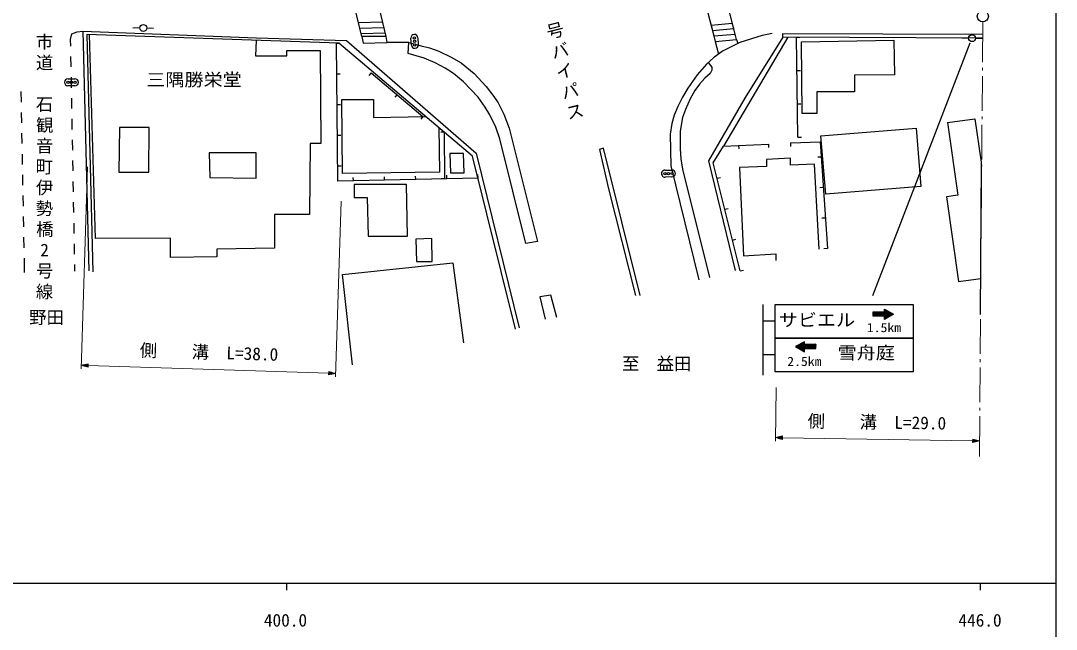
# Model space of a CAD drawing. Units: millimetres, scale not verified. Extents: x 40000 to 680000, y 20000 to 380000.
# Drawn here: x 429662 to 579000, y 198357 to 286056 of the extents above; entities that cross this region are included whole.
import ezdxf
from ezdxf.enums import TextEntityAlignment as Align

# ---------------------------------------------------------------- set-up
doc = ezdxf.new("R2010")
doc.units = ezdxf.units.MM
doc.header["$LTSCALE"] = 1000
for name, color, linetype, lineweight in [('M-BGD', 7, 'Continuous', 25), ('M-BGD-HTXT', 7, 'Continuous', 13), ('M-BMK-SRVR', 3, 'Continuous', 25), ('M-STR-HTXT', 7, 'Continuous', 13), ('M-STR-STRC', 7, 'Continuous', 25), ('M-STR-STRD', 7, 'Continuous', 25), ('M-TTL-BAND', 7, 'Continuous', 25)]:
    doc.layers.add(name, color=color, linetype=linetype, lineweight=lineweight)
doc.layers.add('M-BMK-HTXT', color=7, linetype='Continuous')
doc.styles.add('ＭＳ ゴシック', font='')
doc.styles.get('ＭＳ ゴシック').set_extended_font_data('MS Gothic')

msp = doc.modelspace()

# ---------------------------------------------------------------- linework, layer by layer
at = {"layer": 'M-BGD'}
for p, q in [((527660, 291355), (529621, 283858)), ((532684, 284139), (530942, 290957)), ((478373, 285790), (481802, 285888)), ((529210, 285427), (532283, 285709)), ((529210, 285427), (529415, 284642)), ((532484, 284924), (532283, 285709)), ((436864, 283354), (437042, 284182)), ((437042, 284182), (437781, 284448)), ((437781, 284448), (438642, 284537)), ((438642, 284537), (439489, 249993)), ((440447, 254649), (439573, 284050)), ((446835, 285010), (445835, 285003)), ((447835, 285008), (448835, 284997)), ((478566, 284995), (481989, 285093)), ((478759, 284201), (482176, 284298)), ((482296, 283788), (482443, 282931)), ((529415, 284642), (532484, 284924)), ((529621, 283858), (532684, 284139)), ((529621, 283858), (529826, 283073)), ((436882, 282400), (436864, 283354)), ((475180, 282824), (475680, 282829)), ((529826, 283073), (530276, 281242)), ((540283, 283686), (531019, 267984)), ((532885, 283354), (533064, 282768)), ((568381, 283532), (539565, 283690)), ((541524, 283679), (542024, 283687)), ((541524, 283679), (542024, 283687)), ((541746, 269253), (541524, 283679)), ((566357, 283543), (565357, 283548)), ((567357, 283537), (568357, 283532)), ((436937, 279401), (436909, 280901)), ((436992, 276401), (436965, 277901)), ((475226, 278404), (475726, 278409)), ((480182, 278560), (479860, 278178)), ((480182, 278560), (487674, 272267)), ((541598, 278871), (542098, 278878)), ((429677, 275843), (429706, 274343)), ((437047, 273402), (437020, 274902)), ((483928, 275414), (483607, 275031)), ((475272, 273983), (475772, 273988)), ((541672, 274062), (542172, 274069)), ((429735, 272843), (429765, 271344)), ((437102, 270402), (437075, 271902)), ((487674, 272267), (487353, 271884)), ((487674, 272267), (487353, 271884)), ((429794, 269844), (429823, 268344)), ((437157, 267403), (437130, 268903)), ((475317, 269562), (475817, 269567)), ((490748, 269982), (490248, 269979)), ((490748, 269982), (490788, 263272)), ((541746, 269253), (542246, 269261)), ((533177, 268085), (533201, 267585)), ((537493, 268287), (537516, 267787)), ((540669, 268449), (540688, 267950)), ((429852, 266845), (429881, 265345)), ((437212, 264403), (437185, 265903)), ((528829, 265885), (532707, 250077)), ((545091, 266413), (544592, 266379)), ((475363, 265141), (475863, 265146)), ((429910, 263845), (429940, 262345)), ((437267, 261404), (437240, 262904)), ((477633, 262981), (477622, 263481)), ((482126, 263080), (482115, 263580)), ((486620, 263180), (486609, 263679)), ((490788, 263272), (490288, 263269)), ((490788, 263272), (490288, 263269)), ((491113, 263279), (491102, 263779)), ((495607, 263378), (495596, 263878)), ((530095, 263344), (530580, 263465)), ((545393, 262015), (544894, 261981)), ((429969, 260846), (429998, 259346)), ((437323, 258404), (437295, 259904)), ((531201, 258898), (531686, 259018)), ((430027, 257846), (430056, 256347)), ((437378, 255405), (437350, 256905)), ((545695, 257617), (545196, 257583)), ((430085, 254847), (430114, 253347)), ((437433, 252406), (437405, 253905)), ((532307, 254451), (532793, 254572)), ((545997, 253219), (545498, 253185)), ((430144, 251847), (430184, 249775)), ((437478, 249952), (437460, 250906)), ((533414, 250004), (533899, 250125))]:
    msp.add_line(p, q, dxfattribs=at)
for points in [[(477408, 289764), (480867, 289863), (482296, 283788), (478867, 283759)], [(448209, 270651), (443891, 270651), (443807, 264217), (448125, 264217)], [(545745, 261084), (545068, 269466), (558784, 270567), (559461, 262185)], [(463619, 267011), (456845, 267011), (456930, 263455), (463619, 263370)], [(493506, 266926), (491559, 266926), (491643, 264132), (493591, 264132)], [(485293, 262439), (477758, 262439), (477758, 260576), (479621, 260576), (479790, 254988), (485463, 254988)], [(488934, 254649), (486648, 254565), (486733, 251347), (489019, 251347)]]:
    msp.add_lwpolyline(points, close=True, dxfattribs=at)
for points in [[(438642, 284537), (463657, 283612), (476648, 283213), (495337, 266985), (501556, 241800)], [(475558, 282811), (439205, 284063), (440062, 249854)], [(478867, 283759), (479044, 282798), (482443, 282931)], [(529826, 283073), (532885, 283354), (532684, 284139)], [(539565, 283690), (539559, 284205), (568386, 284109)], [(463617, 283222), (463534, 280981), (468021, 280981), (468021, 281743), (472847, 281743), (472932, 268365), (471408, 268365), (471323, 258121), (466243, 258121), (466243, 253295), (457946, 253125), (457946, 252025), (451257, 251940), (451257, 254734), (440447, 254649)], [(495607, 263378), (475386, 262931), (475180, 282824)], [(501009, 241623), (494821, 266541), (475558, 282811)], [(539565, 283690), (534146, 274969), (528829, 265885)], [(549894, 275816), (544475, 275816), (544475, 272683), (542359, 272683), (542274, 283013), (555567, 283267)], [(555567, 283267), (555651, 278271), (549894, 278187), (549894, 275816)], [(489950, 270656), (490035, 264217), (476065, 264047), (475980, 274715), (480552, 274715), (480552, 272091), (488032, 272275)], [(563311, 271396), (567251, 271921), (568182, 265656), (568013, 243727)], [(563311, 271396), (564795, 260915), (563187, 260661), (564880, 248469), (568117, 248906)], [(533414, 250004), (529542, 265567), (531019, 267984), (537493, 268287)], [(540669, 268449), (544940, 268612), (545997, 253219)], [(544814, 253125), (544137, 265402), (540665, 265233), (540665, 266249), (537194, 266079), (537194, 265063), (533299, 264894), (533892, 252194), (538549, 252448), (538549, 251517)], [(477504, 236446), (476065, 249485), (491982, 251178), (493506, 239647)]]:
    msp.add_lwpolyline(points, dxfattribs=at)
for centre in [(447335, 285013), (566857, 283540)]:
    msp.add_circle(centre, 500, dxfattribs=at)
at = {"layer": 'M-BGD-HTXT'}
for p, q in [((568399, 285901), (568355, 280067)), ((568349, 279267), (568346, 278867)), ((568339, 278067), (568301, 273067)), ((568295, 272267), (568292, 271867)), ((568286, 271067), (568248, 266067)), ((568242, 265267), (568239, 264867)), ((568233, 264067), (568195, 259067)), ((568179, 257067), (568141, 252068)), ((568188, 258267), (568185, 257867)), ((568135, 251268), (568132, 250868)), ((568126, 250068), (568088, 245068)), ((568082, 244268), (568079, 243868)), ((568073, 243068), (568034, 238068)), ((568019, 236068), (567981, 231068)), ((568028, 237268), (568025, 236868)), ((567975, 230268), (567972, 229868)), ((567966, 229068), (567921, 223234))]:
    msp.add_line(p, q, dxfattribs=at)
at = {"layer": 'M-BMK-SRVR'}
msp.add_circle((568405, 286701), 800, dxfattribs=at)
at = {"layer": 'M-STR-HTXT'}
for p, q in [((439317, 264979), (438384, 235901)), ((475866, 260030), (475054, 234724)), ((438400, 236400), (439408, 236618)), ((438400, 236400), (439400, 236368)), ((438400, 236400), (439392, 236119)), ((439398, 236318), (438599, 236344)), ((439401, 236418), (438602, 236444)), ((438797, 236288), (439397, 236268)), ((438803, 236488), (439403, 236468)), ((439395, 236218), (438995, 236231)), ((439405, 236518), (439005, 236531)), ((439193, 236175), (439393, 236168)), ((439206, 236575), (439406, 236568)), ((439392, 236119), (439408, 236618)), ((439400, 236368), (474070, 235256)), ((474078, 235506), (474062, 235006)), ((475070, 235224), (474062, 235006)), ((474264, 235050), (474064, 235056)), ((474065, 235106), (474465, 235093)), ((474667, 235137), (474067, 235156)), ((474069, 235206), (474868, 235180)), ((475070, 235224), (474070, 235256)), ((474072, 235306), (474871, 235280)), ((474673, 235337), (474073, 235356)), ((474075, 235406), (474475, 235393)), ((474276, 235449), (474077, 235456)), ((475070, 235224), (474078, 235506)), ((538615, 233207), (538490, 225477)), ((538498, 225977), (539502, 226211)), ((538498, 225977), (539498, 225961)), ((538498, 225977), (539494, 225711)), ((539497, 225911), (538697, 225924)), ((539499, 226011), (538699, 226024)), ((538896, 225871), (539496, 225861)), ((538900, 226071), (539500, 226061)), ((539495, 225811), (539096, 225817)), ((539500, 226111), (539100, 226117)), ((539295, 225764), (539495, 225761)), ((539301, 226164), (539501, 226161)), ((539494, 225711), (539502, 226211)), ((539498, 225961), (566939, 225519)), ((566943, 225769), (566935, 225269)), ((567939, 225503), (566935, 225269)), ((566939, 225569), (567739, 225556)), ((567939, 225503), (566939, 225519)), ((567540, 225609), (566940, 225619)), ((566941, 225669), (567341, 225662)), ((567142, 225715), (566942, 225719)), ((567939, 225503), (566943, 225769)), ((567135, 225315), (566935, 225319)), ((566936, 225369), (567336, 225362)), ((567537, 225409), (566937, 225419)), ((566938, 225469), (567738, 225456))]:
    msp.add_line(p, q, dxfattribs=at)
at = {"layer": 'M-STR-STRC'}
for p, q in [((485995, 282548), (485935, 283546)), ((486934, 283606), (486993, 282608)), ((552537, 246440), (566565, 282871)), ((437473, 276681), (436473, 276689)), ((436482, 277689), (437482, 277681)), ((522559, 264519), (523559, 264540)), ((523581, 263540), (522581, 263519)), ((536743, 234967), (536743, 245168)), ((552569, 243912), (552757, 244099)), ((552569, 243489), (553181, 244098)), ((552569, 243630), (553039, 244098)), ((552569, 243771), (552898, 244098)), ((553081, 243480), (552569, 243994)), ((552940, 243480), (552569, 243853)), ((552799, 243480), (552569, 243711)), ((552657, 243480), (552569, 243569)), ((552570, 244054), (552615, 244099)), ((553222, 243480), (552606, 244099)), ((552702, 243480), (553322, 244097)), ((553363, 243480), (552747, 244099)), ((552844, 243480), (553464, 244097)), ((553504, 243480), (552889, 244098)), ((552986, 243480), (553605, 244097)), ((553645, 243480), (553030, 244098)), ((553128, 243480), (553747, 244096)), ((553786, 243480), (553172, 244098)), ((553269, 243480), (553888, 244096)), ((553927, 243480), (553313, 244097)), ((553411, 243480), (554029, 244096)), ((554068, 243480), (553455, 244097)), ((553553, 243480), (554171, 244095)), ((554209, 243480), (553596, 244097)), ((553695, 243480), (554525, 244307)), ((554597, 243233), (553737, 244096)), ((553836, 243480), (554617, 244257)), ((554686, 243286), (553879, 244096)), ((553978, 243480), (554708, 244207)), ((554775, 243338), (554020, 244096)), ((554120, 243480), (554800, 244157)), ((554864, 243390), (554162, 244095)), ((554229, 244436), (554251, 244458)), ((555131, 243547), (554229, 244453)), ((554229, 244295), (554342, 244407)), ((554229, 244154), (554434, 244357)), ((555042, 243495), (554229, 244311)), ((554953, 243443), (554229, 244169)), ((554229, 243448), (554891, 244107)), ((554229, 243307), (554983, 244057)), ((554508, 243181), (554229, 243461)), ((554230, 243166), (555074, 244007)), ((554230, 243026), (555166, 243957)), ((555220, 243600), (554503, 244320)), ((554557, 243210), (555257, 243907)), ((555309, 243652), (554813, 244150)), ((554903, 243413), (555348, 243857)), ((555398, 243704), (555123, 243980)), ((555249, 243617), (555440, 243807)), ((555487, 243757), (555433, 243810)), ((536743, 242799), (538470, 242799)), ((554419, 243129), (554229, 243319)), ((554330, 243076), (554230, 243177)), ((554241, 243024), (554230, 243035)), ((541532, 239161), (541441, 239070)), ((541477, 239131), (541677, 238931)), ((541842, 239331), (541530, 239018)), ((541568, 239181), (542024, 238727)), ((542152, 239501), (541619, 238965)), ((541659, 239231), (542370, 238524)), ((542462, 239670), (541708, 238913)), ((541751, 239281), (542683, 238354)), ((542684, 239751), (541797, 238861)), ((541842, 239331), (542683, 238494)), ((542684, 239610), (541886, 238808)), ((541934, 239381), (542684, 238635)), ((542683, 239468), (541975, 238756)), ((542025, 239431), (542684, 238776)), ((542775, 239418), (542064, 238704)), ((542117, 239481), (542799, 238803)), ((542916, 239418), (542153, 238651)), ((542208, 239531), (542940, 238803)), ((543058, 239418), (542242, 238599)), ((542300, 239582), (543082, 238803)), ((543199, 239419), (542331, 238547)), ((542391, 239632), (543224, 238803)), ((542483, 239682), (542683, 239482)), ((542574, 239732), (542684, 239623)), ((542665, 239782), (542684, 239764)), ((543340, 239419), (542727, 238803)), ((542748, 239418), (543366, 238803)), ((543482, 239419), (542868, 238803)), ((542889, 239418), (543507, 238803)), ((543623, 239420), (543009, 238803)), ((543031, 239418), (543649, 238803)), ((543765, 239420), (543150, 238803)), ((543172, 239419), (543791, 238803)), ((543906, 239420), (543291, 238803)), ((543313, 239419), (543933, 238803)), ((544048, 239421), (543432, 238803)), ((543455, 239419), (544074, 238803)), ((544189, 239421), (543573, 238803)), ((543596, 239420), (544216, 238803)), ((544330, 239421), (543715, 238803)), ((543738, 239420), (544344, 238817)), ((544343, 239293), (543856, 238803)), ((543879, 239420), (544344, 238958)), ((544344, 239151), (543997, 238803)), ((544021, 239421), (544344, 239099)), ((544344, 239009), (544138, 238803)), ((544162, 239421), (544343, 239240)), ((544303, 239421), (544343, 239382)), ((536743, 237939), (538470, 237939)), ((542684, 238760), (542420, 238494)), ((542684, 238617), (542509, 238442)), ((542683, 238475), (542598, 238390)), ((544344, 238868), (544279, 238803))]:
    msp.add_line(p, q, dxfattribs=at)
for points in [[(558373, 245168), (558373, 240308), (538470, 240308), (538470, 245168)], [(554229, 244095), (554229, 244470), (555508, 243769), (554230, 243018), (554229, 243480), (552569, 243480), (552570, 244099)], [(558373, 240308), (558373, 235448), (538470, 235448), (538470, 240308)], [(542683, 239418), (542684, 239792), (541404, 239091), (542683, 238340), (542684, 238803), (544344, 238803), (544343, 239421)]]:
    msp.add_lwpolyline(points, close=True, dxfattribs=at)
for centre in [(486434, 283576), (486464, 283077), (486494, 282578), (436478, 277189), (436978, 277185), (437478, 277181), (522570, 264019), (523070, 264030), (523570, 264040)]:
    msp.add_circle(centre, 167, dxfattribs=at)
for centre, start, end in [((486434, 283576), 3.42387, 183.42387), ((486494, 282578), 183.42387, 3.42387), ((436478, 277189), 89.50801, 269.50801), ((437478, 277181), 269.50801, 89.50801), ((522570, 264019), 91.21888, 271.21888), ((523570, 264040), 271.21888, 91.21888)]:
    msp.add_arc(centre, 500, start, end, dxfattribs=at)
at = {"layer": 'M-STR-STRD'}
for p, q in [((485632, 282928), (482443, 282931)), ((523393, 265148), (527457, 248723))]:
    msp.add_line(p, q, dxfattribs=at)
for points in [[(538041, 284198), (536601, 283944), (533384, 282928), (530844, 281658), (529574, 280727), (528558, 279795), (527203, 278271), (525849, 276324), (525087, 275054), (524409, 273699), (523901, 272429), (523563, 271244), (523309, 269720), (523393, 265148)], [(528812, 280049), (529320, 279372), (529320, 278949), (529066, 278441), (528304, 277763), (527542, 276917), (526865, 275985), (526187, 274800), (525510, 273276), (525087, 272091), (524748, 270143), (524748, 267603), (524833, 266164), (525087, 264640), (528981, 249061)], [(518991, 246437), (513714, 267674), (513149, 267519)], [(513149, 267519), (514419, 261846), (518313, 246437)], [(506968, 243304), (506121, 246521), (504513, 246267), (505275, 243050)]]:
    msp.add_lwpolyline(points, dxfattribs=at)
msp.add_lwpolyline([(485632, 282928), (487410, 282420), (488595, 282166), (489950, 281658), (491728, 280811), (493167, 279965), (495030, 278441), (496808, 276578), (497909, 275139), (498501, 274207), (499348, 272599), (500110, 270567), (504174, 254226), (502481, 253972), (498755, 269043), (498163, 270736), (497316, 272514), (496639, 273615), (495623, 275054), (493506, 277255), (492067, 278441), (490881, 279203), (489442, 279965), (487833, 280642), (485547, 281319)], close=True, dxfattribs=at)
at = {"layer": 'M-TTL-BAND'}
for p, q in [((579000, 20000), (579000, 370000)), ((40000, 205000), (579000, 205000)), ((468000, 205000), (468000, 204000)), ((568000, 205000), (568000, 204000))]:
    msp.add_line(p, q, dxfattribs=at)

# ---------------------------------------------------------------- texts
at = {"layer": 'M-BGD', "style": 'ＭＳ ゴシック', "width": 1.1}
msp.add_text('三隅勝栄堂', height=1833, dxfattribs=at).set_placement((454656, 276091), align=Align.BOTTOM_CENTER)
at = {"layer": 'M-BMK-HTXT', "style": 'ＭＳ ゴシック'}
for s, p in [('号', (507089, 283218)), ('バ', (507794, 280302)), ('イ', (508461, 277377)), ('パ', (509242, 274480)), ('ス', (509928, 271559))]:
    msp.add_text(s, height=1833, rotation=14, dxfattribs=at).set_placement(p, align=Align.BOTTOM_CENTER)
for s, p in [('市', (433101, 281543)), ('道', (433101, 278543)), ('石', (433082, 272543)), ('観', (433121, 269543)), ('音', (433101, 266543)), ('町', (433062, 263543)), ('伊', (433121, 260543)), ('勢', (433082, 257543)), ('橋', (433140, 254543)), ('2', (433101, 251543)), ('号', (433121, 248543)), ('線', (433101, 245543)), ('至\u3000野田', (430882, 241838)), ('至\u3000益田', (521377, 235174))]:
    msp.add_text(s, height=1833, dxfattribs=at).set_placement(p, align=Align.BOTTOM_CENTER)
at = {"layer": 'M-STR-HTXT', "style": 'ＭＳ ゴシック'}
for s, rotation, p in [('側\u3000\u3000溝  L=38.0', 358.162, (456767, 236812)), ('側\u3000\u3000溝  L=29.0', 359.076, (553110, 226742))]:
    msp.add_text(s, height=1833, rotation=rotation, dxfattribs=at).set_placement(p, align=Align.BOTTOM_CENTER)
at = {"layer": 'M-STR-STRC', "style": 'ＭＳ ゴシック', "width": 1.1}
for s, height, p in [('サビエル', 1833, (544488, 241471)), ('1.5km', 1320, (554151, 240784)), ('雪舟庭', 1833, (551592, 236744)), ('2.5km', 1320, (542670, 235907))]:
    msp.add_text(s, height=height, dxfattribs=at).set_placement(p, align=Align.BOTTOM_CENTER)
at = {"layer": 'M-TTL-BAND', "style": 'ＭＳ ゴシック'}
for s, p in [('400.0', (467844, 198195)), ('446.0', (568000, 198195))]:
    msp.add_text(s, height=1833, dxfattribs=at).set_placement(p, align=Align.BOTTOM_CENTER)

doc.saveas('drawing.dxf')
